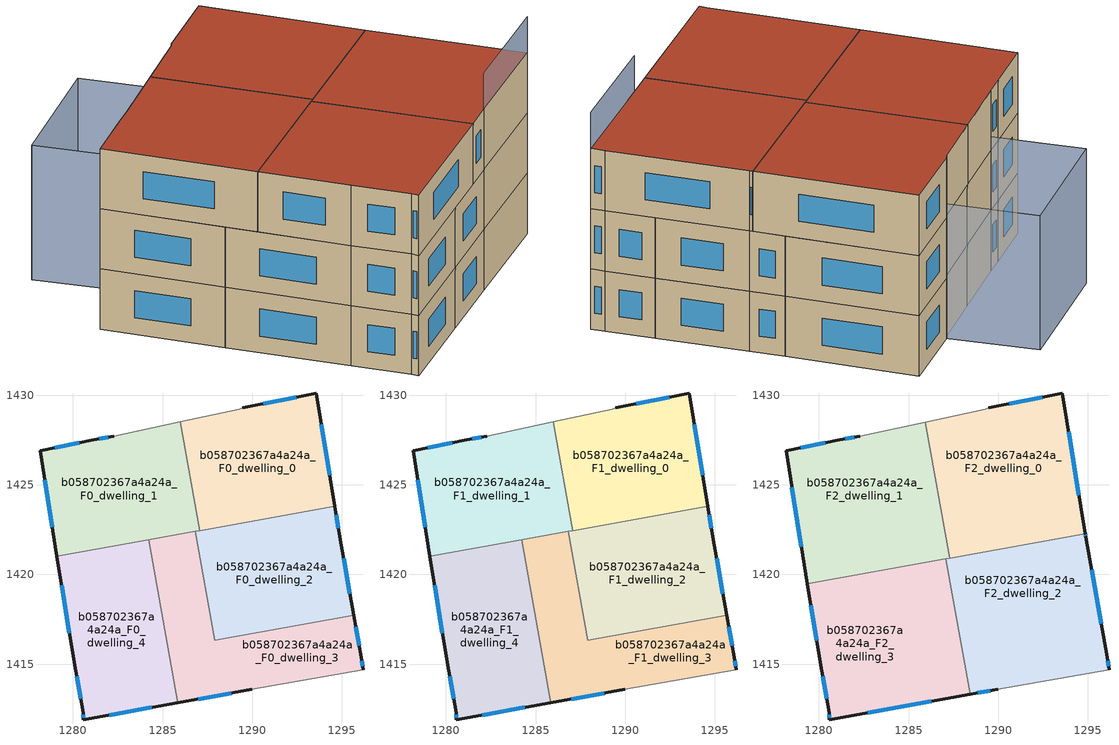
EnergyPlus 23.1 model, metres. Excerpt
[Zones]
b058702367a4a24a_F0_dwelling_0
 floor ground (EU_floor_Construction): 1293.58,1430.11 1294.6,1423.79 1287.07,1422.44 1285.98,1428.5 1289.28,1429.21 1289.48,1429.31 z0
 wall outside (EU_wall_Construction): 1294.6,1423.79 1293.58,1430.11 1289.48,1429.31 z0:3
 wall adiabatic (EU_wall_Construction): 1289.48,1429.31 1289.28,1429.21 1285.98,1428.5 z0:3
 wall to b058702367a4a24a_F0_dwelling_1 (EU_wall_Construction): 1285.98,1428.5 1287.07,1422.44 z0:3
 wall to b058702367a4a24a_F0_dwelling_2 (EU_wall_Construction): 1287.07,1422.44 1294.6,1423.79 z0:3
 window (EU_Window_Construction): 1292.45,1429.89 1290.61,1429.53 / 1294.32,1425.53 1293.86,1428.37 z0.83:2.17
b058702367a4a24a_F0_dwelling_1
 floor ground (EU_floor_Construction): 1285.98,1428.5 1287.07,1422.44 1279.11,1421.02 1278.17,1426.91 1281.17,1427.51 1282.27,1427.71 z0
 wall outside (EU_wall_Construction): 1282.27,1427.71 1281.17,1427.51 1278.17,1426.91 1279.11,1421.02 z0:3
 wall adiabatic (EU_wall_Construction): 1285.98,1428.5 1282.27,1427.71 z0:3
 wall to b058702367a4a24a_F0_dwelling_4 (EU_wall_Construction): 1279.11,1421.02 1284.22,1421.93 z0:3
 wall to b058702367a4a24a_F0_dwelling_3 (EU_wall_Construction): 1284.22,1421.93 1286.82,1422.4 z0:3
 wall to b058702367a4a24a_F0_dwelling_2 (EU_wall_Construction): 1286.82,1422.4 1287.07,1422.44 z0:3
 window (EU_Window_Construction): 1280.34,1427.34 1278.99,1427.07 / 1281.97,1427.65 1281.47,1427.56 / 1278.43,1425.29 1278.85,1422.64 z0.83:2.17
b058702367a4a24a_F0_dwelling_2
 floor ground (EU_floor_Construction): 1294.6,1423.79 1294.88,1422.1 1295.66,1417.73 1287.91,1416.34 1286.82,1422.4 z0
 wall outside (EU_wall_Construction): 1295.66,1417.73 1294.88,1422.1 1294.6,1423.79 z0:3
 wall to b058702367a4a24a_F0_dwelling_3 (EU_wall_Construction): 1286.82,1422.4 1287.91,1416.34 1295.66,1417.73 z0:3
 window (EU_Window_Construction): 1295.45,1418.93 1295.09,1420.9 / 1294.8,1422.57 1294.68,1423.33 z0.83:2.17
b058702367a4a24a_F0_dwelling_3
 floor ground (EU_floor_Construction): 1295.66,1417.73 1296.08,1415.39 1296.18,1414.7 1289.97,1413.6 1285.85,1412.85 1284.22,1421.93 1286.82,1422.4 1287.91,1416.34 z0
 wall outside (EU_wall_Construction): 1296.18,1414.7 1296.08,1415.39 1295.66,1417.73 / 1285.85,1412.85 1289.97,1413.6 z0:3
 wall adiabatic (EU_wall_Construction): 1289.97,1413.6 1296.18,1414.7 z0:3
 wall to b058702367a4a24a_F0_dwelling_4 (EU_wall_Construction): 1284.22,1421.93 1285.85,1412.85 z0:3
 window (EU_Window_Construction): 1295.96,1416.04 1295.78,1417.08 / 1296.15,1414.89 1296.11,1415.2 / 1286.98,1413.06 1288.84,1413.39 z0.83:2.17
b058702367a4a24a_F0_dwelling_4
 floor ground (EU_floor_Construction): 1284.22,1421.93 1285.85,1412.85 1280.57,1411.9 1280.57,1412.3 1280.07,1415.1 1279.11,1421.02 z0
 wall outside (EU_wall_Construction): 1279.11,1421.02 1280.07,1415.1 1280.57,1412.3 1280.57,1411.9 1285.85,1412.85 z0:3
 window (EU_Window_Construction): 1282.02,1412.16 1284.39,1412.59 / 1280.57,1412.19 1280.57,1412.01 / 1280.2,1414.33 1280.43,1413.07 / 1279.38,1419.39 1279.81,1416.73 z0.83:2.17
b058702367a4a24a_F1_dwelling_0
 floor to b058702367a4a24a_F0_dwelling_0 (EU_floor_Construction): 1293.58,1430.11 1294.6,1423.79 1287.07,1422.44 1285.98,1428.5 1289.28,1429.21 1289.48,1429.31 z3
 wall outside (EU_wall_Construction): 1294.6,1423.79 1293.58,1430.11 1289.48,1429.31 z3:6
 wall adiabatic (EU_wall_Construction): 1289.48,1429.31 1289.28,1429.21 1285.98,1428.5 z3:6
 wall to b058702367a4a24a_F1_dwelling_1 (EU_wall_Construction): 1285.98,1428.5 1287.07,1422.44 z3:6
 wall to b058702367a4a24a_F1_dwelling_2 (EU_wall_Construction): 1287.07,1422.44 1294.6,1423.79 z3:6
 window (EU_Window_Construction): 1292.45,1429.89 1290.61,1429.53 / 1294.32,1425.53 1293.86,1428.37 z3.83:5.17
b058702367a4a24a_F1_dwelling_1
 floor to b058702367a4a24a_F0_dwelling_1 (EU_floor_Construction): 1285.98,1428.5 1287.07,1422.44 1279.11,1421.02 1278.17,1426.91 1281.17,1427.51 1282.27,1427.71 z3
 wall outside (EU_wall_Construction): 1282.27,1427.71 1281.17,1427.51 1278.17,1426.91 1279.11,1421.02 z3:6
 wall adiabatic (EU_wall_Construction): 1285.98,1428.5 1282.27,1427.71 z3:6
 wall to b058702367a4a24a_F1_dwelling_4 (EU_wall_Construction): 1279.11,1421.02 1284.22,1421.93 z3:6
 wall to b058702367a4a24a_F1_dwelling_3 (EU_wall_Construction): 1284.22,1421.93 1286.82,1422.4 z3:6
 wall to b058702367a4a24a_F1_dwelling_2 (EU_wall_Construction): 1286.82,1422.4 1287.07,1422.44 z3:6
 window (EU_Window_Construction): 1280.34,1427.34 1278.99,1427.07 / 1281.97,1427.65 1281.47,1427.56 / 1278.43,1425.29 1278.85,1422.64 z3.83:5.17
b058702367a4a24a_F1_dwelling_2
 floor to b058702367a4a24a_F0_dwelling_2 (EU_floor_Construction): 1294.6,1423.79 1294.88,1422.1 1295.66,1417.73 1287.91,1416.34 1286.82,1422.4 z3
 wall outside (EU_wall_Construction): 1295.66,1417.73 1294.88,1422.1 1294.6,1423.79 z3:6
 wall to b058702367a4a24a_F1_dwelling_3 (EU_wall_Construction): 1286.82,1422.4 1287.91,1416.34 1295.66,1417.73 z3:6
 window (EU_Window_Construction): 1295.45,1418.93 1295.09,1420.9 / 1294.8,1422.57 1294.68,1423.33 z3.83:5.17
b058702367a4a24a_F1_dwelling_3
 floor to b058702367a4a24a_F0_dwelling_3 (EU_floor_Construction): 1295.66,1417.73 1296.08,1415.39 1296.18,1414.7 1289.97,1413.6 1285.85,1412.85 1284.22,1421.93 1286.82,1422.4 1287.91,1416.34 z3
 wall outside (EU_wall_Construction): 1296.18,1414.7 1296.08,1415.39 1295.66,1417.73 / 1285.85,1412.85 1289.97,1413.6 z3:6
 wall adiabatic (EU_wall_Construction): 1289.97,1413.6 1296.18,1414.7 z3:6
 wall to b058702367a4a24a_F1_dwelling_4 (EU_wall_Construction): 1284.22,1421.93 1285.85,1412.85 z3:6
 window (EU_Window_Construction): 1295.96,1416.04 1295.78,1417.08 / 1296.15,1414.89 1296.11,1415.2 / 1286.98,1413.06 1288.84,1413.39 z3.83:5.17
b058702367a4a24a_F1_dwelling_4
 floor to b058702367a4a24a_F0_dwelling_4 (EU_floor_Construction): 1284.22,1421.93 1285.85,1412.85 1280.57,1411.9 1280.57,1412.3 1280.07,1415.1 1279.11,1421.02 z3
 wall outside (EU_wall_Construction): 1279.11,1421.02 1280.07,1415.1 1280.57,1412.3 1280.57,1411.9 1285.85,1412.85 z3:6
 window (EU_Window_Construction): 1282.02,1412.16 1284.39,1412.59 / 1280.57,1412.19 1280.57,1412.01 / 1280.2,1414.33 1280.43,1413.07 / 1279.38,1419.39 1279.81,1416.73 z3.83:5.17
b058702367a4a24a_F2_dwelling_0
 floor to b058702367a4a24a_F1_dwelling_0 (EU_floor_Construction): 1293.58,1430.11 1294.6,1423.79 1287.07,1422.44 1285.98,1428.5 1289.28,1429.21 1289.48,1429.31 z6
 floor to b058702367a4a24a_F1_dwelling_2 (EU_floor_Construction): 1294.6,1423.79 1294.85,1422.27 1287.3,1420.92 1287.02,1422.43 z6
 floor to b058702367a4a24a_F1_dwelling_1 (EU_floor_Construction): 1285.98,1428.5 1287.07,1422.44 1287.02,1422.43 1285.94,1428.49 z6
 wall outside (EU_wall_Construction): 1294.85,1422.27 1293.58,1430.11 1289.48,1429.31 z6:9
 wall adiabatic (EU_wall_Construction): 1289.48,1429.31 1289.28,1429.21 1285.94,1428.49 z6:9
 wall to b058702367a4a24a_F2_dwelling_1 (EU_wall_Construction): 1285.94,1428.49 1287.3,1420.92 z6:9
 wall to b058702367a4a24a_F2_dwelling_2 (EU_wall_Construction): 1287.3,1420.92 1294.85,1422.27 z6:9
 window (EU_Window_Construction): 1292.45,1429.89 1290.61,1429.53 / 1294.5,1424.43 1293.93,1427.95 z6.83:8.17
 roof outside (EU_roof_Construction): 1294.85,1422.27 1293.58,1430.11 1289.48,1429.31 1289.28,1429.21 1285.94,1428.49 1287.3,1420.92 z9
b058702367a4a24a_F2_dwelling_1
 floor to b058702367a4a24a_F1_dwelling_1 (EU_floor_Construction): 1285.94,1428.49 1287.02,1422.43 1279.12,1421.02 1278.17,1426.91 1281.17,1427.51 1282.27,1427.71 z6
 floor to b058702367a4a24a_F1_dwelling_3 (EU_floor_Construction): 1286.82,1422.4 1287.09,1420.88 1284.49,1420.41 1284.22,1421.93 z6
 floor to b058702367a4a24a_F1_dwelling_4 (EU_floor_Construction): 1284.22,1421.93 1284.49,1420.41 1279.36,1419.49 1279.12,1421.02 z6
 floor to b058702367a4a24a_F1_dwelling_2 (EU_floor_Construction): 1287.02,1422.43 1287.3,1420.92 1287.09,1420.88 1286.82,1422.4 z6
 wall outside (EU_wall_Construction): 1282.27,1427.71 1281.17,1427.51 1278.17,1426.91 1279.36,1419.49 z6:9
 wall adiabatic (EU_wall_Construction): 1285.94,1428.49 1282.27,1427.71 z6:9
 wall to b058702367a4a24a_F2_dwelling_3 (EU_wall_Construction): 1279.36,1419.49 1287.07,1420.88 z6:9
 wall to b058702367a4a24a_F2_dwelling_2 (EU_wall_Construction): 1287.07,1420.88 1287.3,1420.92 z6:9
 window (EU_Window_Construction): 1280.34,1427.34 1278.99,1427.07 / 1281.97,1427.65 1281.47,1427.56 / 1278.5,1424.87 1279.03,1421.53 z6.83:8.17
 roof outside (EU_roof_Construction): 1287.3,1420.92 1285.94,1428.49 1282.27,1427.71 1281.17,1427.51 1278.17,1426.91 1279.36,1419.49 z9
b058702367a4a24a_F2_dwelling_2
 floor to b058702367a4a24a_F1_dwelling_2 (EU_floor_Construction): 1294.88,1422.1 1295.66,1417.73 1287.91,1416.34 1287.09,1420.88 1294.85,1422.27 z6
 floor to b058702367a4a24a_F1_dwelling_3 (EU_floor_Construction): 1295.66,1417.73 1296.08,1415.39 1296.18,1414.7 1289.97,1413.6 1288.43,1413.32 1287.07,1420.88 1287.09,1420.88 1287.91,1416.34 z6
 wall outside (EU_wall_Construction): 1296.18,1414.7 1296.08,1415.39 1294.88,1422.1 1294.85,1422.27 / 1288.43,1413.32 1289.97,1413.6 z6:9
 wall adiabatic (EU_wall_Construction): 1289.97,1413.6 1296.18,1414.7 z6:9
 wall to b058702367a4a24a_F2_dwelling_3 (EU_wall_Construction): 1287.07,1420.88 1288.43,1413.32 z6:9
 window (EU_Window_Construction): 1295.75,1417.24 1295.21,1420.26 / 1296.15,1414.89 1296.11,1415.2 / 1288.85,1413.39 1289.55,1413.52 / 1294.87,1422.15 1294.86,1422.22 z6.83:8.17
 roof outside (EU_roof_Construction): 1296.18,1414.7 1296.08,1415.39 1294.88,1422.1 1294.85,1422.27 1287.07,1420.88 1288.43,1413.32 1289.97,1413.6 z9
b058702367a4a24a_F2_dwelling_3
 floor to b058702367a4a24a_F1_dwelling_4 (EU_floor_Construction): 1284.49,1420.41 1285.85,1412.85 1280.57,1411.9 1280.57,1412.3 1280.07,1415.1 1279.36,1419.49 z6
 floor to b058702367a4a24a_F1_dwelling_3 (EU_floor_Construction): 1287.07,1420.88 1288.43,1413.32 1285.85,1412.85 1284.49,1420.41 z6
 wall outside (EU_wall_Construction): 1279.36,1419.49 1280.07,1415.1 1280.57,1412.3 1280.57,1411.9 1288.43,1413.32 z6:9
 window (EU_Window_Construction): 1282.73,1412.29 1286.26,1412.93 / 1280.57,1412.19 1280.57,1412.01 / 1280.2,1414.33 1280.43,1413.07 / 1279.55,1418.28 1279.87,1416.31 z6.83:8.17
 roof outside (EU_roof_Construction): 1288.43,1413.32 1287.07,1420.88 1279.36,1419.49 1280.07,1415.1 1280.57,1412.3 1280.57,1411.9 z9
shading: 1289.97,1413.6 1296.18,1414.7 z0:10.8; 1281.36,1432.11 1288.58,1433.61 / 1288.58,1433.61 1289.5,1429.21 / 1289.5,1429.21 1282.27,1427.71 / 1282.27,1427.71 1281.36,1432.11 z0:6.7
[Building]
EU S2 Campaign: North Axis=0; Terrain=City; Solar Distribution=FullExterior
[Site:Location]
Lyon-Bron: Latitude=45.75; Longitude=5; Time Zone=1; Elevation=198
[SizingPeriod:WeatherFileDays]
AnnualSizingPeriod: Begin Month=1; Begin Day of Month=1; End Month=12; End Day of Month=31; Day of Week for Start Day=Monday; Use Weather File Daylight Saving Period=No; Use Weather File Rain and Snow Indicators=No
[MATERIAL]
EU_InternalMass_Material: Roughness=MediumRough; Thickness=0.1; Conductivity=1; Density=1800; Specific Heat=900; Thermal Absorptance=0.9; Solar Absorptance=0.7; Visible Absorptance=0.7
[MATERIAL:NOMASS] Roughness=MediumRough; Thermal Absorptance=0.9; Solar Absorptance=0.7; Visible Absorptance=0.7
Name | Thermal Resistance
EU_wall_NoMass | 0.87146
EU_roof_NoMass | 0.842276
EU_floor_NoMass | 0.496999
[WINDOWMATERIAL:SIMPLEGLAZINGSYSTEM]
EU_Window_SimpleGlazing: UFactor=2.2525; Solar Heat Gain Coefficient=0.76; Visible Transmittance=0.76
[CONSTRUCTION]
EU_wall_Construction: EU_wall_NoMass
EU_roof_Construction: EU_roof_NoMass
EU_floor_Construction: EU_floor_NoMass
EU_Window_Construction: EU_Window_SimpleGlazing
EU_InternalMass_Construction: EU_InternalMass_Material
[ZONE] Type=1; Multiplier=1; Ceiling Height=autocalculate; Floor Area=autocalculate; Part of Total Floor Area=Yes
Name | Volume
b058702367a4a24a_F0_dwelling_0; b058702367a4a24a_F1_dwelling_0 | 145.625
b058702367a4a24a_F2_dwelling_0 | 182.027
b058702367a4a24a_F0_dwelling_1; b058702367a4a24a_F1_dwelling_1; b058702367a4a24a_F0_dwelling_3; b058702367a4a24a_F1_dwelling_3 | 145.61
b058702367a4a24a_F2_dwelling_1 | 182.005
b058702367a4a24a_F0_dwelling_2; b058702367a4a24a_F1_dwelling_2 | 145.607
b058702367a4a24a_F2_dwelling_2 | 182.01
b058702367a4a24a_F2_dwelling_3 | 182.003
b058702367a4a24a_F0_dwelling_4; b058702367a4a24a_F1_dwelling_4 | 145.611
[INTERNALMASS] Construction=EU_InternalMass_Construction
Name | Zone or ZoneList | Surface Area
b058702367a4a24a_F0_dwelling_0_EU_InternalMass | b058702367a4a24a_F0_dwelling_0 | 48.54
b058702367a4a24a_F0_dwelling_1_EU_InternalMass | b058702367a4a24a_F0_dwelling_1 | 48.5346
b058702367a4a24a_F0_dwelling_2_EU_InternalMass | b058702367a4a24a_F0_dwelling_2 | 48.5359
b058702367a4a24a_F0_dwelling_3_EU_InternalMass | b058702367a4a24a_F0_dwelling_3 | 48.5367
b058702367a4a24a_F0_dwelling_4_EU_InternalMass | b058702367a4a24a_F0_dwelling_4 | 48.536
b058702367a4a24a_F1_dwelling_0_EU_InternalMass | b058702367a4a24a_F1_dwelling_0 | 48.54
b058702367a4a24a_F1_dwelling_1_EU_InternalMass | b058702367a4a24a_F1_dwelling_1 | 48.5346
b058702367a4a24a_F1_dwelling_2_EU_InternalMass | b058702367a4a24a_F1_dwelling_2 | 48.5359
b058702367a4a24a_F1_dwelling_3_EU_InternalMass | b058702367a4a24a_F1_dwelling_3 | 48.5367
b058702367a4a24a_F1_dwelling_4_EU_InternalMass | b058702367a4a24a_F1_dwelling_4 | 48.536
b058702367a4a24a_F2_dwelling_0_EU_InternalMass | b058702367a4a24a_F2_dwelling_0 | 60.6745
b058702367a4a24a_F2_dwelling_1_EU_InternalMass | b058702367a4a24a_F2_dwelling_1 | 60.6684
b058702367a4a24a_F2_dwelling_2_EU_InternalMass | b058702367a4a24a_F2_dwelling_2 | 60.6697
b058702367a4a24a_F2_dwelling_3_EU_InternalMass | b058702367a4a24a_F2_dwelling_3 | 60.6683
[OTHEREQUIPMENT] Fuel Type=Electricity; Design Level Calculation Method=Watts/Area; Power per Zone Floor Area=1; Fraction Latent=0; Fraction Radiant=0; Fraction Lost=0; Carbon Dioxide Generation Rate=0; EndUse Subcategory=EU_Step8_InternalGains
Name | Zone or ZoneList or Space or SpaceList | Schedule
EU_Step8_InternalGain_b058702367a4a24a_F0_dwelling_0_f000 | b058702367a4a24a_F0_dwelling_0 | EU_Step8_GainSchedule_b058702367a4a24a_F0_dwelling_0_f000
EU_Step8_InternalGain_b058702367a4a24a_F0_dwelling_1_f000 | b058702367a4a24a_F0_dwelling_1 | EU_Step8_GainSchedule_b058702367a4a24a_F0_dwelling_1_f000
EU_Step8_InternalGain_b058702367a4a24a_F0_dwelling_2_f000 | b058702367a4a24a_F0_dwelling_2 | EU_Step8_GainSchedule_b058702367a4a24a_F0_dwelling_2_f000
EU_Step8_InternalGain_b058702367a4a24a_F0_dwelling_3_f000 | b058702367a4a24a_F0_dwelling_3 | EU_Step8_GainSchedule_b058702367a4a24a_F0_dwelling_3_f000
EU_Step8_InternalGain_b058702367a4a24a_F0_dwelling_4_f000 | b058702367a4a24a_F0_dwelling_4 | EU_Step8_GainSchedule_b058702367a4a24a_F0_dwelling_4_f000
EU_Step8_InternalGain_b058702367a4a24a_F1_dwelling_0_f000 | b058702367a4a24a_F1_dwelling_0 | EU_Step8_GainSchedule_b058702367a4a24a_F1_dwelling_0_f000
EU_Step8_InternalGain_b058702367a4a24a_F1_dwelling_1_f000 | b058702367a4a24a_F1_dwelling_1 | EU_Step8_GainSchedule_b058702367a4a24a_F1_dwelling_1_f000
EU_Step8_InternalGain_b058702367a4a24a_F1_dwelling_2_f000 | b058702367a4a24a_F1_dwelling_2 | EU_Step8_GainSchedule_b058702367a4a24a_F1_dwelling_2_f000
EU_Step8_InternalGain_b058702367a4a24a_F1_dwelling_3_f000 | b058702367a4a24a_F1_dwelling_3 | EU_Step8_GainSchedule_b058702367a4a24a_F1_dwelling_3_f000
EU_Step8_InternalGain_b058702367a4a24a_F1_dwelling_4_f000 | b058702367a4a24a_F1_dwelling_4 | EU_Step8_GainSchedule_b058702367a4a24a_F1_dwelling_4_f000
EU_Step8_InternalGain_b058702367a4a24a_F2_dwelling_0_f000 | b058702367a4a24a_F2_dwelling_0 | EU_Step8_GainSchedule_b058702367a4a24a_F2_dwelling_0_f000
EU_Step8_InternalGain_b058702367a4a24a_F2_dwelling_1_f000 | b058702367a4a24a_F2_dwelling_1 | EU_Step8_GainSchedule_b058702367a4a24a_F2_dwelling_1_f000
EU_Step8_InternalGain_b058702367a4a24a_F2_dwelling_2_f000 | b058702367a4a24a_F2_dwelling_2 | EU_Step8_GainSchedule_b058702367a4a24a_F2_dwelling_2_f000
EU_Step8_InternalGain_b058702367a4a24a_F2_dwelling_3_f000 | b058702367a4a24a_F2_dwelling_3 | EU_Step8_GainSchedule_b058702367a4a24a_F2_dwelling_3_f000
[ZONEVENTILATION:DESIGNFLOWRATE] Schedule=EU_AlwaysOn; Design Flow Rate Calculation Method=AirChanges/Hour; Air Changes per Hour=0.425; Ventilation Type=Natural; Fan Pressure Rise=0; Fan Total Efficiency=1; Constant Term Coefficient=1; Temperature Term Coefficient=0; Velocity Term Coefficient=0; Velocity Squared Term Coefficient=0; Minimum Indoor Temperature=-100; Maximum Indoor Temperature=100; Delta Temperature=-100; Minimum Outdoor Temperature=-100; Maximum Outdoor Temperature=100; Maximum Wind Speed=40
Name | Zone or ZoneList or Space or SpaceList
EU_ConstantAir_b058702367a4a24a_F0_dwelling_0 | b058702367a4a24a_F0_dwelling_0
EU_ConstantAir_b058702367a4a24a_F0_dwelling_1 | b058702367a4a24a_F0_dwelling_1
EU_ConstantAir_b058702367a4a24a_F0_dwelling_2 | b058702367a4a24a_F0_dwelling_2
EU_ConstantAir_b058702367a4a24a_F0_dwelling_3 | b058702367a4a24a_F0_dwelling_3
EU_ConstantAir_b058702367a4a24a_F0_dwelling_4 | b058702367a4a24a_F0_dwelling_4
EU_ConstantAir_b058702367a4a24a_F1_dwelling_0 | b058702367a4a24a_F1_dwelling_0
EU_ConstantAir_b058702367a4a24a_F1_dwelling_1 | b058702367a4a24a_F1_dwelling_1
EU_ConstantAir_b058702367a4a24a_F1_dwelling_2 | b058702367a4a24a_F1_dwelling_2
EU_ConstantAir_b058702367a4a24a_F1_dwelling_3 | b058702367a4a24a_F1_dwelling_3
EU_ConstantAir_b058702367a4a24a_F1_dwelling_4 | b058702367a4a24a_F1_dwelling_4
EU_ConstantAir_b058702367a4a24a_F2_dwelling_0 | b058702367a4a24a_F2_dwelling_0
EU_ConstantAir_b058702367a4a24a_F2_dwelling_1 | b058702367a4a24a_F2_dwelling_1
EU_ConstantAir_b058702367a4a24a_F2_dwelling_2 | b058702367a4a24a_F2_dwelling_2
EU_ConstantAir_b058702367a4a24a_F2_dwelling_3 | b058702367a4a24a_F2_dwelling_3
[HVACTEMPLATE:THERMOSTAT] Constant Heating Setpoint=20; Constant Cooling Setpoint=50
EU_HeatOnly_b058702367a4a24a_F0_dwelling_0; EU_HeatOnly_b058702367a4a24a_F0_dwelling_1; EU_HeatOnly_b058702367a4a24a_F0_dwelling_2; EU_HeatOnly_b058702367a4a24a_F0_dwelling_3; EU_HeatOnly_b058702367a4a24a_F0_dwelling_4; EU_HeatOnly_b058702367a4a24a_F1_dwelling_0; EU_HeatOnly_b058702367a4a24a_F1_dwelling_1; EU_HeatOnly_b058702367a4a24a_F1_dwelling_2; EU_HeatOnly_b058702367a4a24a_F1_dwelling_3; EU_HeatOnly_b058702367a4a24a_F1_dwelling_4; EU_HeatOnly_b058702367a4a24a_F2_dwelling_0; EU_HeatOnly_b058702367a4a24a_F2_dwelling_1; EU_HeatOnly_b058702367a4a24a_F2_dwelling_2; EU_HeatOnly_b058702367a4a24a_F2_dwelling_3
[HVACTEMPLATE:ZONE:IDEALLOADSAIRSYSTEM] System Availability Schedule=EU_AlwaysOn; Maximum Heating Supply Air Temperature=50; Minimum Cooling Supply Air Temperature=13; Maximum Heating Supply Air Humidity Ratio=0.0156; Minimum Cooling Supply Air Humidity Ratio=0.0077; Heating Limit=NoLimit; Cooling Limit=NoLimit; Heating Availability Schedule=EU_AlwaysOn; Cooling Availability Schedule=EU_CoolingOff; Dehumidification Control Type=ConstantSensibleHeatRatio; Cooling Sensible Heat Ratio=0.7; Dehumidification Setpoint=60; Humidification Control Type=None; Humidification Setpoint=30; Outdoor Air Method=None; Outdoor Air Flow Rate per Person=0.00944; Outdoor Air Flow Rate per Zone Floor Area=0; Outdoor Air Flow Rate per Zone=0; Demand Controlled Ventilation Type=None; Outdoor Air Economizer Type=NoEconomizer; Heat Recovery Type=None; Sensible Heat Recovery Effectiveness=0.7; Latent Heat Recovery Effectiveness=0.65
Name | Template Thermostat
b058702367a4a24a_F0_dwelling_0 | EU_HeatOnly_b058702367a4a24a_F0_dwelling_0
b058702367a4a24a_F0_dwelling_1 | EU_HeatOnly_b058702367a4a24a_F0_dwelling_1
b058702367a4a24a_F0_dwelling_2 | EU_HeatOnly_b058702367a4a24a_F0_dwelling_2
b058702367a4a24a_F0_dwelling_3 | EU_HeatOnly_b058702367a4a24a_F0_dwelling_3
b058702367a4a24a_F0_dwelling_4 | EU_HeatOnly_b058702367a4a24a_F0_dwelling_4
b058702367a4a24a_F1_dwelling_0 | EU_HeatOnly_b058702367a4a24a_F1_dwelling_0
b058702367a4a24a_F1_dwelling_1 | EU_HeatOnly_b058702367a4a24a_F1_dwelling_1
b058702367a4a24a_F1_dwelling_2 | EU_HeatOnly_b058702367a4a24a_F1_dwelling_2
b058702367a4a24a_F1_dwelling_3 | EU_HeatOnly_b058702367a4a24a_F1_dwelling_3
b058702367a4a24a_F1_dwelling_4 | EU_HeatOnly_b058702367a4a24a_F1_dwelling_4
b058702367a4a24a_F2_dwelling_0 | EU_HeatOnly_b058702367a4a24a_F2_dwelling_0
b058702367a4a24a_F2_dwelling_1 | EU_HeatOnly_b058702367a4a24a_F2_dwelling_1
b058702367a4a24a_F2_dwelling_2 | EU_HeatOnly_b058702367a4a24a_F2_dwelling_2
b058702367a4a24a_F2_dwelling_3 | EU_HeatOnly_b058702367a4a24a_F2_dwelling_3
[SIZING:ZONE] Zone Cooling Design Supply Air Temperature Input Method=SupplyAirTemperature; Zone Cooling Design Supply Air Temperature=13; Zone Heating Design Supply Air Temperature Input Method=SupplyAirTemperature; Zone Heating Design Supply Air Temperature=50; Zone Cooling Design Supply Air Humidity Ratio=0.008; Zone Heating Design Supply Air Humidity Ratio=0.008; Cooling Design Air Flow Method=DesignDay; Cooling Design Air Flow Rate=0; Cooling Minimum Air Flow per Zone Floor Area=0.000762; Cooling Minimum Air Flow=0; Cooling Minimum Air Flow Fraction=0.2; Heating Design Air Flow Method=DesignDay; Heating Design Air Flow Rate=0; Heating Maximum Air Flow per Zone Floor Area=0.002032; Heating Maximum Air Flow=0.141576; Heating Maximum Air Flow Fraction=0.3; Account for Dedicated Outdoor Air System=No; Dedicated Outdoor Air System Control Strategy=NeutralSupplyAir; Dedicated Outdoor Air Low Setpoint Temperature for Design=autosize; Dedicated Outdoor Air High Setpoint Temperature for Design=autosize; Zone Load Sizing Method=Sensible Load Only No Latent Load; Zone Latent Cooling Design Supply Air Humidity Ratio Input Method=HumidityRatioDifference; Zone Cooling Design Supply Air Humidity Ratio Difference=0.005; Zone Latent Heating Design Supply Air Humidity Ratio Input Method=HumidityRatioDifference; Zone Humidification Design Supply Air Humidity Ratio Difference=0.005
b058702367a4a24a_F0_dwelling_0; b058702367a4a24a_F0_dwelling_1; b058702367a4a24a_F0_dwelling_2; b058702367a4a24a_F0_dwelling_3; b058702367a4a24a_F0_dwelling_4; b058702367a4a24a_F1_dwelling_0; b058702367a4a24a_F1_dwelling_1; b058702367a4a24a_F1_dwelling_2; b058702367a4a24a_F1_dwelling_3; b058702367a4a24a_F1_dwelling_4; b058702367a4a24a_F2_dwelling_0; b058702367a4a24a_F2_dwelling_1; b058702367a4a24a_F2_dwelling_2; b058702367a4a24a_F2_dwelling_3
[SCHEDULE:CONSTANT]
Name | Hourly Value
EU_AlwaysOn | 1
EU_CoolingOff | 0
[SCHEDULE:FILE] Column Number=1; Rows to Skip at Top=0; Number of Hours of Data=8760; Column Separator=Comma; Interpolate to Timestep=No; Minutes per Item=60; Adjust Schedule for Daylight Savings=Yes
Name | File
EU_Step8_GainSchedule_b058702367a4a24a_F0_dwelling_0_f000 | ../../schedules/b058702367a4a24a/b058702367a4a24a_F0_dwelling_0_f000_gain.csv
EU_Step8_GainSchedule_b058702367a4a24a_F0_dwelling_1_f000 | ../../schedules/b058702367a4a24a/b058702367a4a24a_F0_dwelling_1_f000_gain.csv
EU_Step8_GainSchedule_b058702367a4a24a_F0_dwelling_2_f000 | ../../schedules/b058702367a4a24a/b058702367a4a24a_F0_dwelling_2_f000_gain.csv
EU_Step8_GainSchedule_b058702367a4a24a_F0_dwelling_3_f000 | ../../schedules/b058702367a4a24a/b058702367a4a24a_F0_dwelling_3_f000_gain.csv
EU_Step8_GainSchedule_b058702367a4a24a_F0_dwelling_4_f000 | ../../schedules/b058702367a4a24a/b058702367a4a24a_F0_dwelling_4_f000_gain.csv
EU_Step8_GainSchedule_b058702367a4a24a_F1_dwelling_0_f000 | ../../schedules/b058702367a4a24a/b058702367a4a24a_F1_dwelling_0_f000_gain.csv
EU_Step8_GainSchedule_b058702367a4a24a_F1_dwelling_1_f000 | ../../schedules/b058702367a4a24a/b058702367a4a24a_F1_dwelling_1_f000_gain.csv
EU_Step8_GainSchedule_b058702367a4a24a_F1_dwelling_2_f000 | ../../schedules/b058702367a4a24a/b058702367a4a24a_F1_dwelling_2_f000_gain.csv
EU_Step8_GainSchedule_b058702367a4a24a_F1_dwelling_3_f000 | ../../schedules/b058702367a4a24a/b058702367a4a24a_F1_dwelling_3_f000_gain.csv
EU_Step8_GainSchedule_b058702367a4a24a_F1_dwelling_4_f000 | ../../schedules/b058702367a4a24a/b058702367a4a24a_F1_dwelling_4_f000_gain.csv
EU_Step8_GainSchedule_b058702367a4a24a_F2_dwelling_0_f000 | ../../schedules/b058702367a4a24a/b058702367a4a24a_F2_dwelling_0_f000_gain.csv
EU_Step8_GainSchedule_b058702367a4a24a_F2_dwelling_1_f000 | ../../schedules/b058702367a4a24a/b058702367a4a24a_F2_dwelling_1_f000_gain.csv
EU_Step8_GainSchedule_b058702367a4a24a_F2_dwelling_2_f000 | ../../schedules/b058702367a4a24a/b058702367a4a24a_F2_dwelling_2_f000_gain.csv
EU_Step8_GainSchedule_b058702367a4a24a_F2_dwelling_3_f000 | ../../schedules/b058702367a4a24a/b058702367a4a24a_F2_dwelling_3_f000_gain.csv
